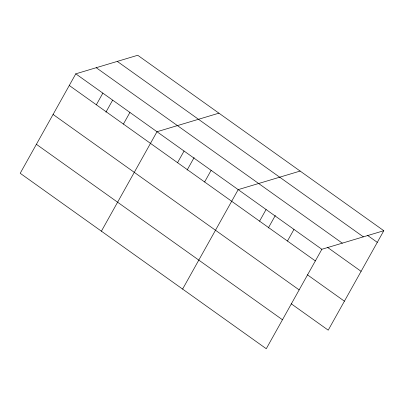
<?xml version="1.0" encoding="UTF-8"?>
<svg xmlns="http://www.w3.org/2000/svg" width="404" height="404" viewBox="0 0 404 404"><rect width="100%" height="100%" fill="white"/><g stroke="black" fill="none" stroke-linecap="round" stroke-linejoin="round"><path stroke-width="0.61" d="M75.78 73.836L20.2 173.286L266.271 348.728L321.852 249.278L383.8 230.714L137.729 55.272L75.78 73.836L321.852 249.278M96.344 104.777L102.848 93.137M105.924 112.176L112.6 100.232M123.412 124.073L129.916 112.433M101.404 231.184L156.984 131.734L218.933 113.165M177.548 162.671L184.052 151.03M187.128 170.069L194.107 157.585M204.616 181.972L211.12 170.331M182.608 289.077L238.188 189.627L300.137 171.064M259.57 221.155L266.079 209.514M268.332 227.967L275.311 215.478M287.461 241.037L293.966 229.396M383.8 230.714L328.22 330.164L291.203 303.773M367.66 235.487L377.296 242.355M117.286 61.398L363.358 236.84M96.223 67.71L342.294 243.152M327.634 247.47L361.1 271.331M69.276 85.476L315.347 260.918M307.399 274.796L344.415 301.187M53.081 114.453L299.152 289.895M36.395 144.309L282.467 319.751"/></g></svg>
